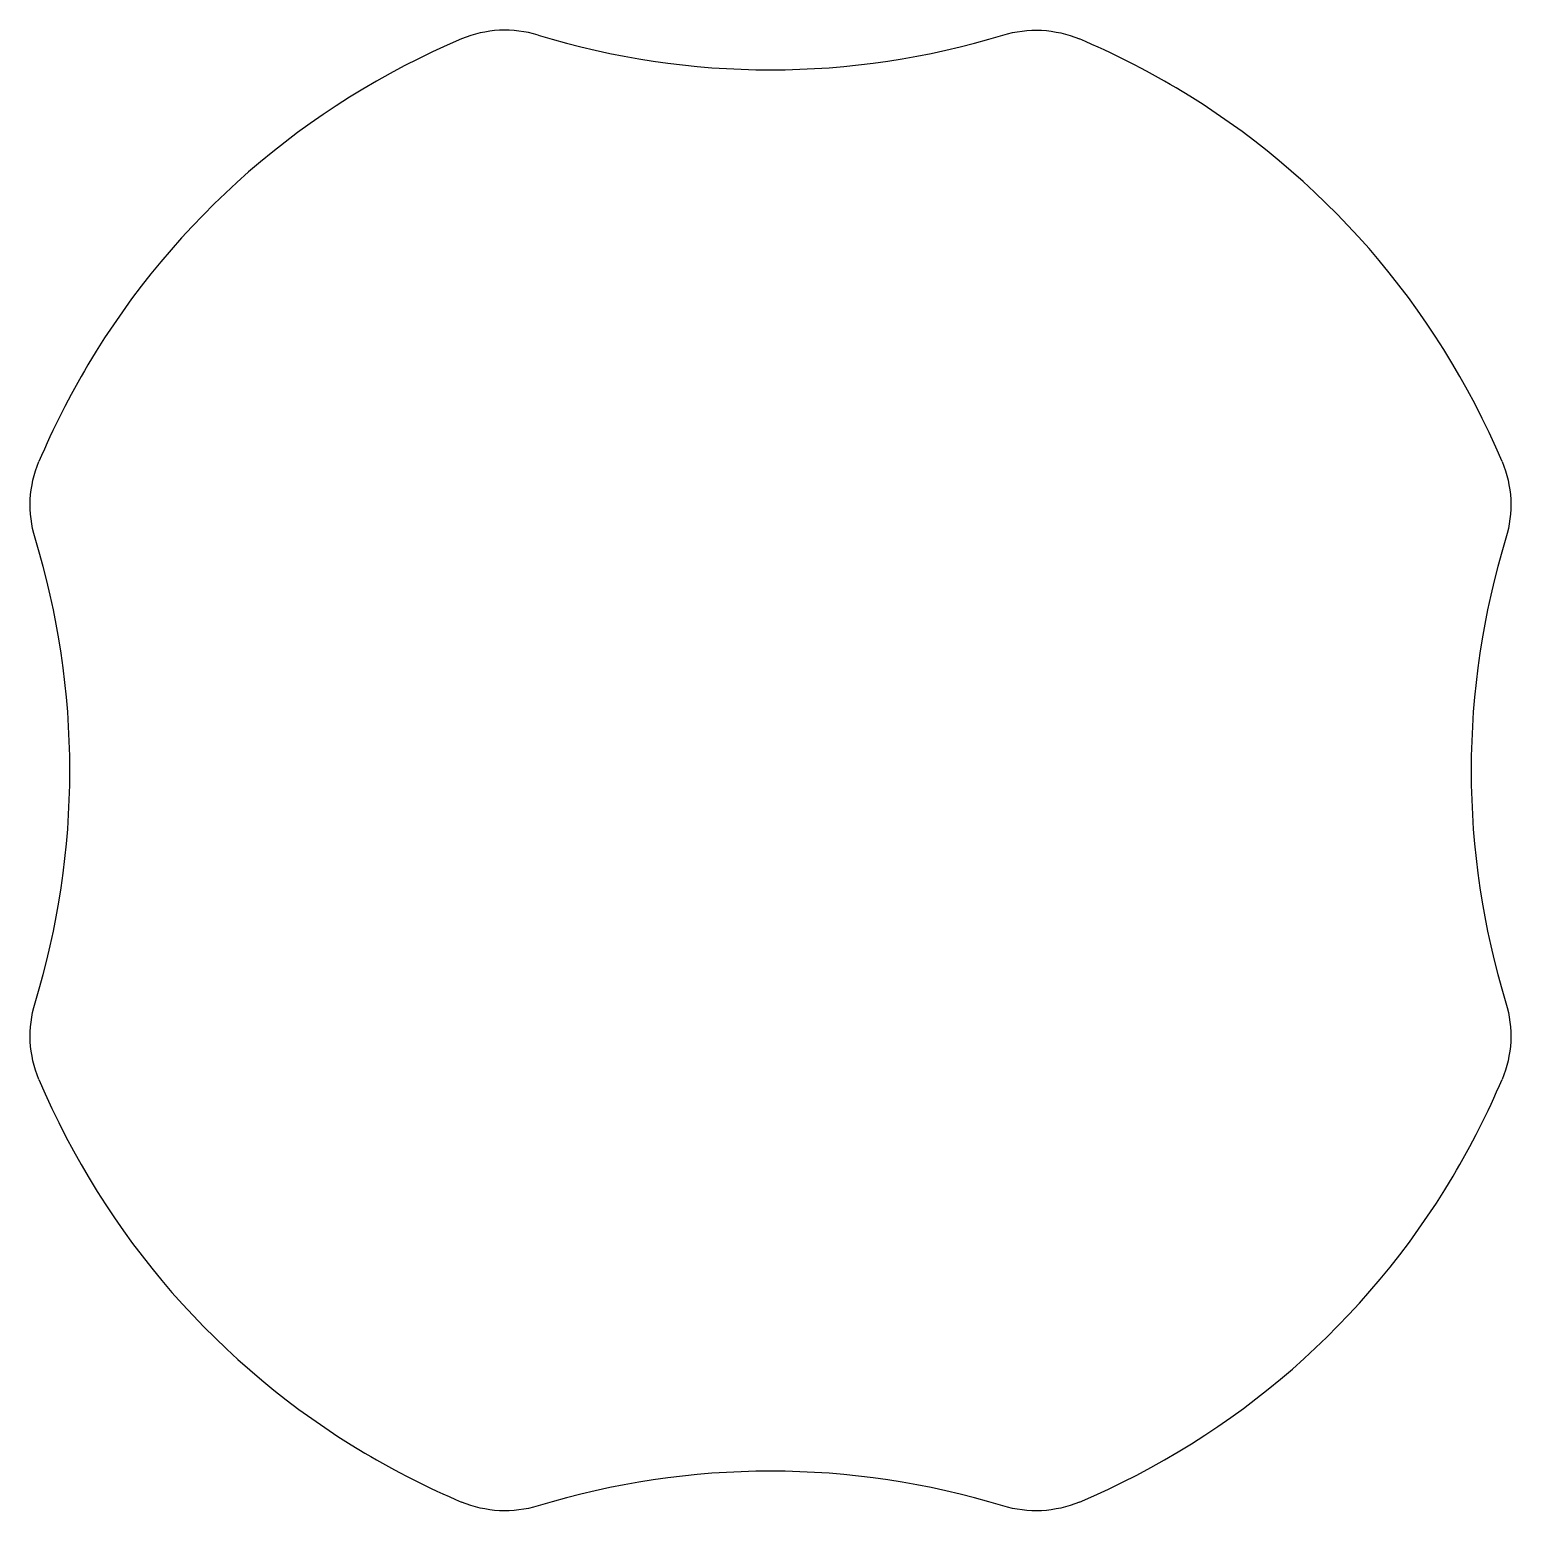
# Model space of a CAD drawing. Header units: millimetres. Extents: x -79 to 79, y -79 to 79.
import ezdxf

# ---------------------------------------------------------------- set-up
doc = ezdxf.new("R2010")
doc.units = ezdxf.units.MM
doc.layers.add('Shape2DView', color=7, linetype='CONTINUOUS')

msp = doc.modelspace()

# ---------------------------------------------------------------- linework, layer by layer
at = {"layer": 'Shape2DView'}
for centre, start, end in [((0, 0), 112.893, 149.277), ((0, 160), -107.023, -72.9767), ((0, 0), 59.2771, 67.107), ((0, 0), 22.893, 59.2771), ((0, 0), 149.277, 157.107), ((-160, 0), -17.0233, 17.0233), ((160, 0), 162.977, -162.977), ((0, 0), -157.107, -120.723), ((0, 0), -30.7229, -22.893), ((0, 0), -67.107, -30.7229), ((0, 0), -120.723, -112.893), ((0, -160), 72.9767, 107.023)]:
    msp.add_arc(centre, 85, start, end, dxfattribs=at)
for points in [[(-24.8847, 78.7242), (-26.2159, 79.1324), (-27.6202, 79.3062), (-29.0122, 79.2343), (-30.4044, 79.1634), (-31.7835, 78.847), (-33.066, 78.3048)], [(24.8847, 78.7242), (26.2159, 79.1324), (27.6202, 79.3062), (29.0122, 79.2343), (30.4044, 79.1634), (31.7835, 78.847), (33.066, 78.3048)], [(-78.7242, 24.8847), (-79.1324, 26.2159), (-79.3062, 27.6202), (-79.2343, 29.0122), (-79.1634, 30.4044), (-78.847, 31.7835), (-78.3048, 33.066)], [(78.3048, 33.066), (78.847, 31.7835), (79.1634, 30.4044), (79.2343, 29.0122), (79.3062, 27.6202), (79.1324, 26.2159), (78.7242, 24.8847)], [(-78.3048, -33.066), (-78.847, -31.7835), (-79.1634, -30.4044), (-79.2343, -29.0122), (-79.3062, -27.6202), (-79.1324, -26.2159), (-78.7242, -24.8847)], [(78.7242, -24.8847), (79.1324, -26.2159), (79.3062, -27.6202), (79.2343, -29.0122), (79.1634, -30.4044), (78.847, -31.7835), (78.3048, -33.066)], [(-24.8847, -78.7242), (-26.2159, -79.1324), (-27.6202, -79.3062), (-29.0122, -79.2343), (-30.4044, -79.1634), (-31.7835, -78.847), (-33.066, -78.3048)], [(33.066, -78.3048), (31.7835, -78.847), (30.4044, -79.1634), (29.0122, -79.2343), (27.6202, -79.3062), (26.2159, -79.1324), (24.8847, -78.7242)]]:
    msp.add_open_spline(points, degree=3, knots=[0, 0, 0, 0, 0.5, 0.5, 0.5, 1, 1, 1, 1], dxfattribs=at)

doc.saveas('drawing.dxf')
